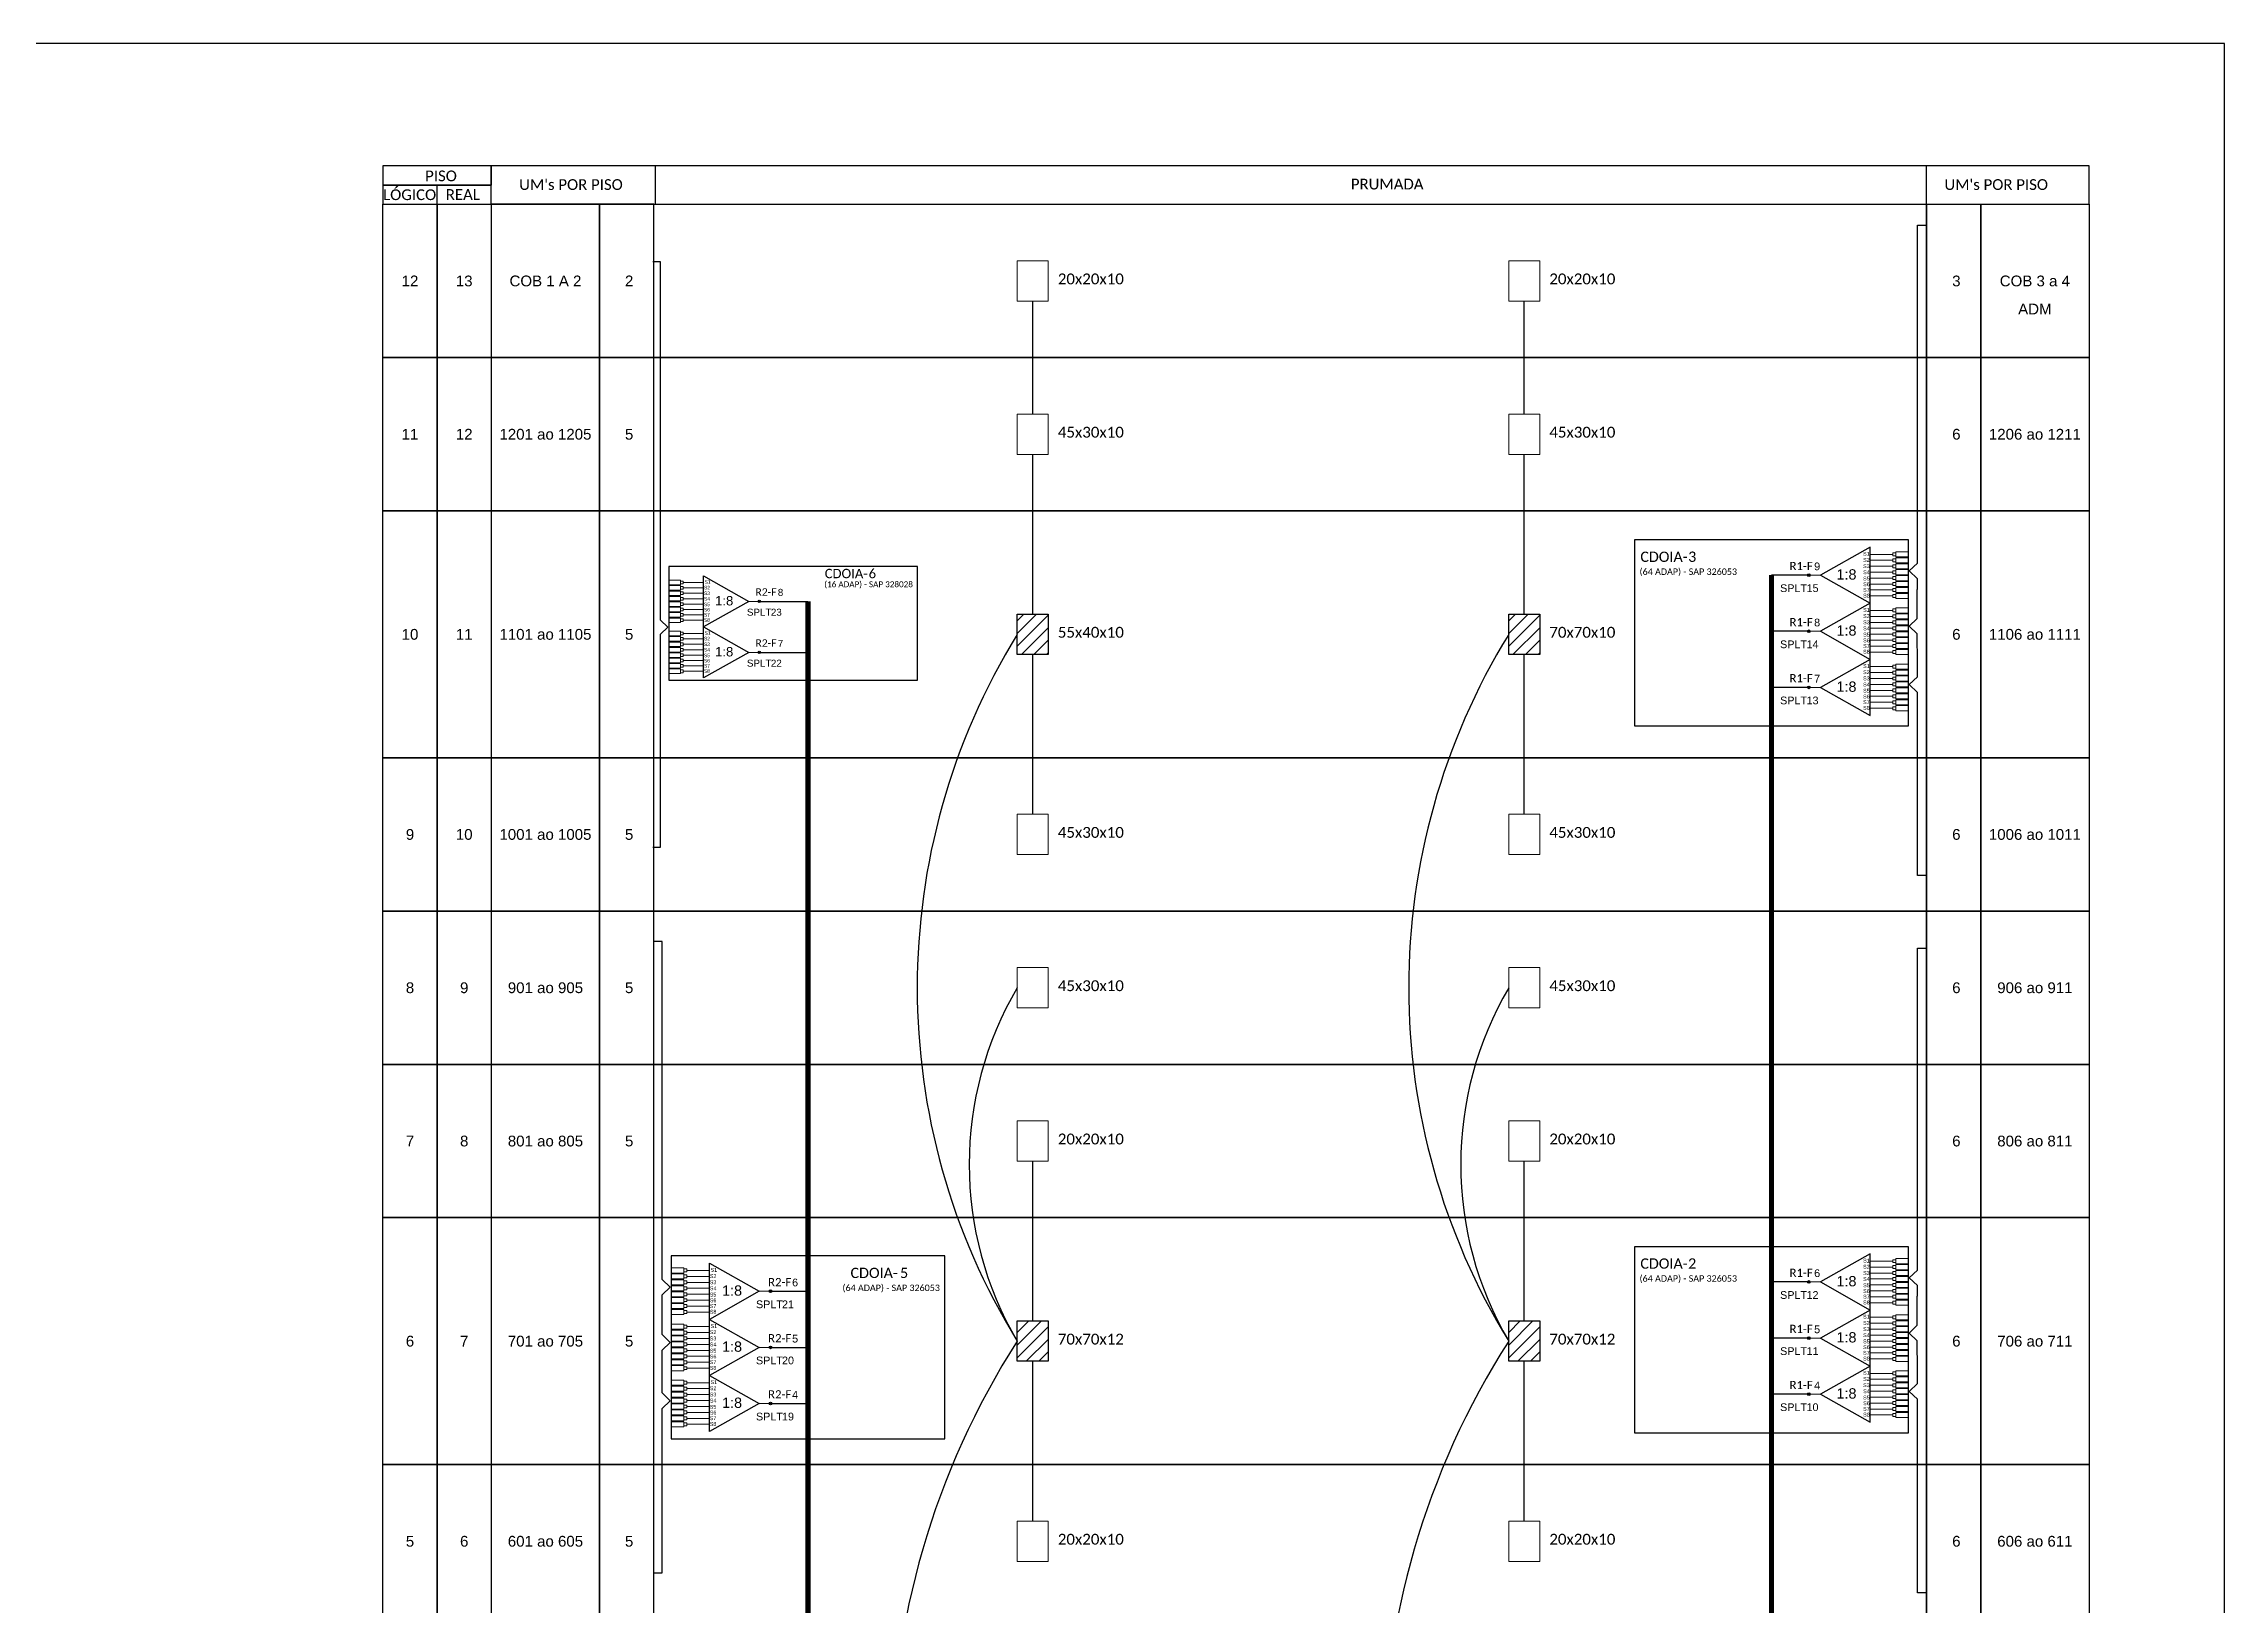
# Model space of a CAD drawing. Extents: x -89 to 749, y 705 to 1299.
# Drawn here: x 330 to 749.2, y 998.8 to 1299 of the extents above; entities that cross this region are included whole.
import ezdxf
from ezdxf.enums import TextEntityAlignment as Align

# ---------------------------------------------------------------- set-up
doc = ezdxf.new("R2010")
doc.units = 0
doc.styles.add('ARIAL', font='arial.ttf')
doc.styles.add('WMF-Calibri0', font='calibri.ttf')

# ---------------------------------------------------------------- blocks, each defined once
blk = doc.blocks.new('SPLT_1-8_SC-APC')
at = {"color": 1}
blk.add_lwpolyline([(-7.37, -2.1), (-17.04, -7.55), (-7.37, -13), (-7.37, -2.1)], dxfattribs=at)
at = {"color": 3, "lineweight": 0}
for points in [[(-2.99, -3.51), (-7.37, -3.51)], [(-2.41, -3.02), (-2.41, -4)], [(-2.41, -3.02), (0, -3.02)], [(-2.41, -4), (0, -4)], [(-2.41, -4.17), (-2.41, -5.16)], [(-2.41, -4.17), (0, -4.17)], [(-7.37, -4.66), (-2.99, -4.66)], [(-7.37, -5.82), (-2.99, -5.82)], [(-7.37, -6.97), (-2.99, -6.97)], [(-7.37, -8.12), (-2.99, -8.12)], [(-2.41, -5.16), (0, -5.16)], [(-2.41, -5.32), (-2.41, -6.31)], [(-2.41, -5.32), (0, -5.32)], [(-2.41, -6.31), (0, -6.31)], [(-2.41, -6.48), (-2.41, -7.46)], [(-2.41, -6.48), (0, -6.48)], [(-2.41, -7.46), (0, -7.46)], [(-2.41, -7.63), (-2.41, -8.62)], [(-2.41, -7.63), (0, -7.63)], [(-7.37, -9.28), (-2.99, -9.28)], [(-7.37, -10.43), (-2.99, -10.43)], [(-7.37, -11.58), (-2.99, -11.58)], [(-2.41, -8.62), (0, -8.62)], [(-2.41, -8.78), (-2.41, -9.77)], [(-2.41, -8.78), (0, -8.78)], [(-2.41, -9.77), (0, -9.77)], [(-2.41, -9.94), (-2.41, -10.92)], [(-2.41, -9.94), (0, -9.94)], [(-2.41, -10.92), (0, -10.92)], [(-2.41, -11.09), (-2.41, -12.08)], [(-2.41, -11.09), (0, -11.09)], [(-2.41, -12.08), (0, -12.08)]]:
    blk.add_lwpolyline(points, dxfattribs=at)
for points in [[(-2.99, -3.22), (-2.41, -3.22), (-2.41, -3.8), (-2.99, -3.8)], [(-2.99, -4.38), (-2.41, -4.38), (-2.41, -4.95), (-2.99, -4.95)], [(-2.99, -5.53), (-2.41, -5.53), (-2.41, -6.1), (-2.99, -6.1)], [(-2.99, -6.68), (-2.41, -6.68), (-2.41, -7.26), (-2.99, -7.26)], [(-2.99, -7.84), (-2.41, -7.84), (-2.41, -8.41), (-2.99, -8.41)], [(-2.99, -8.99), (-2.41, -8.99), (-2.41, -9.56), (-2.99, -9.56)], [(-2.99, -10.14), (-2.41, -10.14), (-2.41, -10.72), (-2.99, -10.72)], [(-2.99, -11.3), (-2.41, -11.3), (-2.41, -11.87), (-2.99, -11.87)]]:
    blk.add_lwpolyline(points, close=True, dxfattribs=at)
at = {"color": 1, "lineweight": 0}
blk.add_lwpolyline([(-17.04, -7.55), (-19.26, -7.55)], dxfattribs=at)
at = {"color": 1, "style": 'ARIAL'}
for s, height, p in [('S1', 0.75, (-8.74, -3.78)), ('S2', 0.75, (-8.74, -4.97)), ('1:8', 2, (-13.91, -8.4)), ('S3', 0.75, (-8.74, -6.18)), ('S4', 0.75, (-8.74, -7.36)), ('S5', 0.75, (-8.74, -8.57)), ('S6', 0.75, (-8.74, -9.69)), ('S7', 0.75, (-8.74, -10.78)), ('S8', 0.75, (-8.74, -11.9))]:
    blk.add_text(s, height=height, dxfattribs=at).set_placement(p)

msp = doc.modelspace()

# ---------------------------------------------------------------- hatches: boundary and pattern name
h = msp.add_hatch(color=3)
h.dxf.hatch_style = 1
edge = h.paths.add_edge_path()
edge.add_arc((669.37, 1196.84), 0.254, 0, 360)
h = msp.add_hatch(color=3)
h.dxf.hatch_style = 1
edge = h.paths.add_edge_path()
edge.add_arc((467.55, 1191.79), 0.231, 0, 360)
h = msp.add_hatch()
h.set_pattern_fill('ANSI31', color=1, scale=0.54)
h.set_pattern_definition([(45, (-352.3151, 146.4325), (-1.2123346, 1.2123346), [])])
h.paths.add_polyline_path([(517.15, 1181.58), (523.11, 1181.58), (523.11, 1189.34), (517.15, 1189.34)])
h = msp.add_hatch()
h.set_pattern_fill('ANSI31', color=1, scale=0.54)
h.set_pattern_definition([(45, (-257.8151, 146.4325), (-1.2123346, 1.2123346), [])])
h.paths.add_polyline_path([(611.65, 1181.58), (617.61, 1181.58), (617.61, 1189.34), (611.65, 1189.34)])
h = msp.add_hatch(color=3)
h.dxf.hatch_style = 1
edge = h.paths.add_edge_path()
edge.add_arc((669.37, 1186.05), 0.254, 0, 360)
h = msp.add_hatch(color=3)
h.dxf.hatch_style = 1
edge = h.paths.add_edge_path()
edge.add_arc((467.55, 1181.98), 0.231, 0, 360)
h = msp.add_hatch(color=3)
h.dxf.hatch_style = 1
edge = h.paths.add_edge_path()
edge.add_arc((669.37, 1175.26), 0.254, 0, 360)
h = msp.add_hatch(color=3)
h.dxf.hatch_style = 1
edge = h.paths.add_edge_path()
edge.add_arc((669.37, 1060.96), 0.254, 0, 360)
h = msp.add_hatch(color=3)
h.dxf.hatch_style = 1
edge = h.paths.add_edge_path()
edge.add_arc((469.73, 1059.17), 0.254, 0, 360)
h = msp.add_hatch()
h.set_pattern_fill('ANSI31', color=1, scale=0.54)
h.set_pattern_definition([(45, (-352.3151, 128.4325), (-1.2123346, 1.2123346), [])])
h.paths.add_polyline_path([(523.11, 1053.46), (517.15, 1053.46), (517.15, 1045.7), (523.11, 1045.7)])
h = msp.add_hatch()
h.set_pattern_fill('ANSI31', color=1, scale=0.54)
h.set_pattern_definition([(45, (-257.8151, 128.4325), (-1.2123346, 1.2123346), [])])
h.paths.add_polyline_path([(617.61, 1053.46), (611.65, 1053.46), (611.65, 1045.7), (617.61, 1045.7)])
h = msp.add_hatch(color=3)
h.dxf.hatch_style = 1
edge = h.paths.add_edge_path()
edge.add_arc((469.73, 1048.38), 0.254, 0, 360)
h = msp.add_hatch(color=3)
h.dxf.hatch_style = 1
edge = h.paths.add_edge_path()
edge.add_arc((669.37, 1050.17), 0.254, 0, 360)
h = msp.add_hatch(color=3)
h.dxf.hatch_style = 1
edge = h.paths.add_edge_path()
edge.add_arc((469.73, 1037.59), 0.254, 0, 360)
h = msp.add_hatch(color=3)
h.dxf.hatch_style = 1
edge = h.paths.add_edge_path()
edge.add_arc((469.73, 1037.59), 0.254, 0, 360)
h = msp.add_hatch(color=3)
h.dxf.hatch_style = 1
edge = h.paths.add_edge_path()
edge.add_arc((669.37, 1039.39), 0.254, 0, 360)

# ---------------------------------------------------------------- linework, layer by layer
for points in [[(-89.32, 705.02), (749.25, 705.02), (749.25, 1299.02), (-89.32, 1299.02), (-89.32, 705.02)], [(416.04, 1268.13), (723.23, 1268.13), (723.23, 1275.53), (416.04, 1275.53), (416.04, 1275.53), (416.04, 1271.83)], [(447.59, 1268.13), (447.59, 1275.53)], [(691.97, 1268.13), (691.97, 1275.53)], [(405.62, 1268.13), (405.62, 1271.83)]]:
    msp.add_lwpolyline(points)
for points in [[(395.2, 1271.83), (416.04, 1271.83), (416.04, 1275.53), (395.2, 1275.53)], [(395.2, 1268.13), (416.04, 1268.13), (416.04, 1271.83), (395.2, 1271.83)], [(395.2, 1268.13), (405.62, 1268.13), (405.62, 1238.66), (395.2, 1238.66)], [(405.62, 1268.13), (416.04, 1268.13), (416.04, 1238.66), (405.62, 1238.66)], [(436.87, 1268.13), (416.04, 1268.13), (416.04, 1238.66), (436.87, 1238.66)], [(447.28, 1268.13), (436.87, 1268.13), (436.87, 1238.66), (447.28, 1238.66)], [(447.28, 1268.13), (691.98, 1268.13), (691.98, 1238.66), (447.28, 1238.66)], [(691.98, 1268.13), (702.4, 1268.13), (702.4, 1238.66), (691.98, 1238.66)], [(702.4, 1268.13), (723.23, 1268.13), (723.23, 1238.66), (702.4, 1238.66)], [(395.2, 1238.66), (405.62, 1238.66), (405.62, 1209.19), (395.2, 1209.19)], [(405.62, 1238.66), (416.04, 1238.66), (416.04, 1209.19), (405.62, 1209.19)], [(436.87, 1238.66), (416.04, 1238.66), (416.04, 1209.19), (436.87, 1209.19)], [(447.28, 1238.66), (436.87, 1238.66), (436.87, 1209.19), (447.28, 1209.19)], [(447.28, 1238.66), (691.98, 1238.66), (691.98, 1209.19), (447.28, 1209.19)], [(691.98, 1238.66), (702.4, 1238.66), (702.4, 1209.19), (691.98, 1209.19)], [(702.4, 1238.66), (723.23, 1238.66), (723.23, 1209.19), (702.4, 1209.19)], [(395.2, 1209.19), (405.62, 1209.19), (405.62, 1161.72), (395.2, 1161.72)], [(405.62, 1209.19), (416.04, 1209.19), (416.04, 1161.72), (405.62, 1161.72)], [(436.87, 1209.19), (416.04, 1209.19), (416.04, 1161.72), (436.87, 1161.72)], [(447.28, 1209.19), (436.87, 1209.19), (436.87, 1161.72), (447.28, 1161.72)], [(447.28, 1209.19), (691.98, 1209.19), (691.98, 1161.72), (447.28, 1161.72)], [(691.98, 1209.19), (702.4, 1209.19), (702.4, 1161.72), (691.98, 1161.72)], [(702.4, 1209.19), (723.23, 1209.19), (723.23, 1161.72), (702.4, 1161.72)], [(395.2, 1161.72), (405.62, 1161.72), (405.62, 1132.25), (395.2, 1132.25)], [(405.62, 1161.72), (416.04, 1161.72), (416.04, 1132.25), (405.62, 1132.25)], [(436.87, 1161.72), (416.04, 1161.72), (416.04, 1132.25), (436.87, 1132.25)], [(447.28, 1161.72), (436.87, 1161.72), (436.87, 1132.25), (447.28, 1132.25)], [(447.28, 1161.72), (691.98, 1161.72), (691.98, 1132.25), (447.28, 1132.25)], [(691.98, 1161.72), (702.4, 1161.72), (702.4, 1132.25), (691.98, 1132.25)], [(702.4, 1161.72), (723.23, 1161.72), (723.23, 1132.25), (702.4, 1132.25)], [(395.2, 1132.25), (405.62, 1132.25), (405.62, 1102.78), (395.2, 1102.78)], [(405.62, 1132.25), (416.04, 1132.25), (416.04, 1102.78), (405.62, 1102.78)], [(436.87, 1132.25), (416.04, 1132.25), (416.04, 1102.78), (436.87, 1102.78)], [(447.28, 1132.25), (436.87, 1132.25), (436.87, 1102.78), (447.28, 1102.78)], [(447.28, 1132.25), (691.98, 1132.25), (691.98, 1102.78), (447.28, 1102.78)], [(691.98, 1132.25), (702.4, 1132.25), (702.4, 1102.78), (691.98, 1102.78)], [(702.4, 1132.25), (723.23, 1132.25), (723.23, 1102.78), (702.4, 1102.78)], [(395.2, 1102.78), (405.62, 1102.78), (405.62, 1073.32), (395.2, 1073.32)], [(405.62, 1102.78), (416.04, 1102.78), (416.04, 1073.32), (405.62, 1073.32)], [(436.87, 1102.78), (416.04, 1102.78), (416.04, 1073.32), (436.87, 1073.32)], [(447.28, 1102.78), (436.87, 1102.78), (436.87, 1073.32), (447.28, 1073.32)], [(447.28, 1102.78), (691.98, 1102.78), (691.98, 1073.32), (447.28, 1073.32)], [(691.98, 1102.78), (702.4, 1102.78), (702.4, 1073.32), (691.98, 1073.32)], [(702.4, 1102.78), (723.23, 1102.78), (723.23, 1073.32), (702.4, 1073.32)], [(395.2, 1073.32), (405.62, 1073.32), (405.62, 1025.85), (395.2, 1025.85)], [(405.62, 1073.32), (416.04, 1073.32), (416.04, 1025.85), (405.62, 1025.85)], [(436.87, 1073.32), (416.04, 1073.32), (416.04, 1025.85), (436.87, 1025.85)], [(447.28, 1073.32), (436.87, 1073.32), (436.87, 1025.85), (447.28, 1025.85)], [(447.28, 1073.32), (691.98, 1073.32), (691.98, 1025.85), (447.28, 1025.85)], [(691.98, 1073.32), (702.4, 1073.32), (702.4, 1025.85), (691.98, 1025.85)], [(702.4, 1073.32), (723.23, 1073.32), (723.23, 1025.85), (702.4, 1025.85)], [(395.2, 1025.85), (405.62, 1025.85), (405.62, 996.38), (395.2, 996.38)], [(405.62, 1025.85), (416.04, 1025.85), (416.04, 996.38), (405.62, 996.38)], [(436.87, 1025.85), (416.04, 1025.85), (416.04, 996.38), (436.87, 996.38)], [(447.28, 1025.85), (436.87, 1025.85), (436.87, 996.38), (447.28, 996.38)], [(447.28, 1025.85), (691.98, 1025.85), (691.98, 996.38), (447.28, 996.38)], [(691.98, 1025.85), (702.4, 1025.85), (702.4, 996.38), (691.98, 996.38)], [(702.4, 1025.85), (723.23, 1025.85), (723.23, 996.38), (702.4, 996.38)]]:
    msp.add_lwpolyline(points, close=True)
at = {"color": 3}
for points in [[(690.22, 1194.1), (690.22, 1196.15), (688.67, 1197.64), (690.22, 1199.13), (690.22, 1264.15), (691.85, 1264.15)], [(447.08, 1144.56), (448.57, 1144.56), (448.57, 1185.47), (449.98, 1186.83), (448.57, 1188.18), (448.57, 1257.06), (447.08, 1257.06)], [(520.13, 1227.81), (520.13, 1249.52)], [(614.63, 1227.81), (614.63, 1249.52)], [(520.13, 1189.34), (520.13, 1220.05)], [(614.63, 1189.34), (614.63, 1220.05)], [(690.22, 1179.92), (690.21, 1185.53), (688.66, 1187.02), (690.21, 1188.51), (690.21, 1194.1), (690.22, 1194.1)], [(520.13, 1150.87), (520.13, 1181.58)], [(614.63, 1150.87), (614.63, 1181.58)], [(691.85, 1139.11), (690.22, 1139.11), (690.22, 1174.31), (688.67, 1175.8), (690.22, 1177.3), (690.22, 1179.92)], [(448.88, 1056.42), (448.88, 1058.47), (450.43, 1059.97), (448.88, 1061.46), (448.88, 1126.38), (447.25, 1126.38)], [(690.22, 1058.22), (690.22, 1060.27), (688.67, 1061.76), (690.22, 1063.25), (690.22, 1125.16), (691.85, 1125.16)], [(520.13, 1053.46), (520.13, 1084.17)], [(614.63, 1053.46), (614.63, 1084.17)], [(690.22, 1044.04), (690.21, 1049.65), (688.66, 1051.14), (690.21, 1052.63), (690.21, 1058.22), (690.22, 1058.22)], [(448.88, 1042.25), (448.88, 1047.85), (450.43, 1049.35), (448.88, 1050.84), (448.88, 1056.42), (448.88, 1056.42)], [(520.13, 1014.99), (520.13, 1045.7)], [(614.63, 1014.99), (614.63, 1045.7)], [(691.85, 1001.19), (690.22, 1001.19), (690.22, 1038.43), (688.67, 1039.93), (690.22, 1041.42), (690.22, 1044.04)], [(447.24, 1005.05), (448.88, 1005.05), (448.88, 1036.64), (450.43, 1038.13), (448.88, 1039.63), (448.88, 1042.25)]]:
    msp.add_lwpolyline(points, dxfattribs=at)
at = {"color": 0, "lineweight": 0}
for points in [[(517.15, 1257.28), (523.11, 1257.28), (523.11, 1249.52), (517.15, 1249.52)], [(611.65, 1257.28), (617.61, 1257.28), (617.61, 1249.52), (611.65, 1249.52)], [(517.15, 1227.81), (523.11, 1227.81), (523.11, 1220.05), (517.15, 1220.05)], [(611.65, 1227.81), (617.61, 1227.81), (617.61, 1220.05), (611.65, 1220.05)], [(517.15, 1150.87), (523.11, 1150.87), (523.11, 1143.11), (517.15, 1143.11)], [(611.65, 1150.87), (617.61, 1150.87), (617.61, 1143.11), (611.65, 1143.11)], [(517.15, 1121.4), (523.11, 1121.4), (523.11, 1113.64), (517.15, 1113.64)], [(611.65, 1121.4), (617.61, 1121.4), (617.61, 1113.64), (611.65, 1113.64)], [(517.15, 1091.93), (523.11, 1091.93), (523.11, 1084.17), (517.15, 1084.17)], [(611.65, 1091.93), (617.61, 1091.93), (617.61, 1084.17), (611.65, 1084.17)], [(517.15, 1014.99), (523.11, 1014.99), (523.11, 1007.23), (517.15, 1007.23)], [(611.65, 1014.99), (617.61, 1014.99), (617.61, 1007.23), (611.65, 1007.23)]]:
    msp.add_lwpolyline(points, close=True, dxfattribs=at)
at = {"color": 1}
for points in [[(635.87, 1203.68), (688.46, 1203.68), (688.46, 1167.8), (635.87, 1167.8)], [(498, 1198.49), (450.19, 1198.49), (450.19, 1176.65), (498, 1176.65)], [(517.15, 1189.34), (523.11, 1189.34), (523.11, 1181.58), (517.15, 1181.58)], [(611.65, 1189.34), (617.61, 1189.34), (617.61, 1181.58), (611.65, 1181.58)], [(503.23, 1066), (450.63, 1066), (450.63, 1030.79), (503.23, 1030.79)], [(635.87, 1067.8), (688.46, 1067.8), (688.46, 1031.92), (635.87, 1031.92)], [(517.15, 1053.46), (523.11, 1053.46), (523.11, 1045.7), (517.15, 1045.7)], [(611.65, 1053.46), (617.61, 1053.46), (617.61, 1045.7), (611.65, 1045.7)]]:
    msp.add_lwpolyline(points, close=True, dxfattribs=at)
at = {"color": 3, "lineweight": 0}
for points in [[(452.39, 1195.87), (450.21, 1195.87)], [(452.39, 1194.98), (450.21, 1194.98)], [(452.39, 1195.87), (452.39, 1194.98)], [(452.91, 1195.42), (456.84, 1195.42)], [(452.39, 1194.83), (450.21, 1194.83)], [(452.39, 1193.94), (450.21, 1193.94)], [(452.39, 1193.79), (450.21, 1193.79)], [(452.39, 1192.9), (450.21, 1192.9)], [(452.39, 1192.75), (450.21, 1192.75)], [(452.39, 1191.87), (450.21, 1191.87)], [(452.39, 1191.72), (450.21, 1191.72)], [(452.39, 1190.83), (450.21, 1190.83)], [(452.39, 1194.83), (452.39, 1193.94)], [(452.39, 1193.79), (452.39, 1192.9)], [(452.39, 1192.75), (452.39, 1191.87)], [(452.39, 1191.72), (452.39, 1190.83)], [(456.84, 1194.38), (452.91, 1194.38)], [(456.84, 1193.35), (452.91, 1193.35)], [(456.84, 1192.31), (452.91, 1192.31)], [(456.84, 1191.27), (452.91, 1191.27)], [(452.39, 1190.68), (450.21, 1190.68)], [(452.39, 1189.79), (450.21, 1189.79)], [(452.39, 1189.64), (450.21, 1189.64)], [(452.39, 1188.75), (450.21, 1188.75)], [(452.39, 1188.6), (450.21, 1188.6)], [(452.39, 1187.71), (450.21, 1187.71)], [(452.39, 1190.68), (452.39, 1189.79)], [(452.39, 1189.64), (452.39, 1188.75)], [(452.39, 1188.6), (452.39, 1187.71)], [(456.84, 1190.23), (452.91, 1190.23)], [(456.84, 1189.2), (452.91, 1189.2)], [(456.84, 1188.16), (452.91, 1188.16)], [(452.39, 1186.06), (450.21, 1186.06)], [(452.39, 1185.17), (450.21, 1185.17)], [(452.39, 1185.02), (450.21, 1185.02)], [(452.39, 1184.13), (450.21, 1184.13)], [(452.39, 1183.98), (450.21, 1183.98)], [(452.39, 1183.1), (450.21, 1183.1)], [(452.39, 1182.95), (450.21, 1182.95)], [(452.39, 1186.06), (452.39, 1185.17)], [(452.39, 1185.02), (452.39, 1184.13)], [(452.39, 1183.98), (452.39, 1183.1)], [(452.39, 1182.95), (452.39, 1182.06)], [(452.91, 1185.62), (456.84, 1185.62)], [(456.84, 1184.58), (452.91, 1184.58)], [(456.84, 1183.54), (452.91, 1183.54)], [(456.84, 1182.5), (452.91, 1182.5)], [(452.39, 1182.06), (450.21, 1182.06)], [(452.39, 1181.91), (450.21, 1181.91)], [(452.39, 1181.02), (450.21, 1181.02)], [(452.39, 1180.87), (450.21, 1180.87)], [(452.39, 1179.98), (450.21, 1179.98)], [(452.39, 1179.83), (450.21, 1179.83)], [(452.39, 1178.94), (450.21, 1178.94)], [(452.39, 1178.8), (450.21, 1178.8)], [(452.39, 1181.91), (452.39, 1181.02)], [(452.39, 1180.87), (452.39, 1179.98)], [(452.39, 1179.83), (452.39, 1178.94)], [(452.39, 1178.8), (452.39, 1177.91)], [(456.84, 1181.46), (452.91, 1181.46)], [(456.84, 1180.43), (452.91, 1180.43)], [(456.84, 1179.39), (452.91, 1179.39)], [(456.84, 1178.35), (452.91, 1178.35)], [(452.39, 1177.91), (450.21, 1177.91)], [(453.05, 1063.65), (450.66, 1063.65)], [(453.05, 1062.67), (450.66, 1062.67)], [(453.05, 1062.51), (450.66, 1062.51)], [(453.05, 1061.53), (450.66, 1061.53)], [(453.05, 1061.37), (450.66, 1061.37)], [(453.05, 1063.65), (453.05, 1062.67)], [(453.05, 1062.51), (453.05, 1061.53)], [(453.05, 1061.37), (453.05, 1060.39)], [(453.62, 1063.16), (457.96, 1063.16)], [(457.96, 1062.02), (453.62, 1062.02)], [(457.96, 1060.88), (453.62, 1060.88)], [(453.05, 1060.39), (450.66, 1060.39)], [(453.05, 1060.23), (450.66, 1060.23)], [(453.05, 1059.25), (450.66, 1059.25)], [(453.05, 1059.08), (450.66, 1059.08)], [(453.05, 1058.11), (450.66, 1058.11)], [(453.05, 1057.94), (450.66, 1057.94)], [(453.05, 1056.97), (450.66, 1056.97)], [(453.05, 1056.8), (450.66, 1056.8)], [(453.05, 1060.23), (453.05, 1059.25)], [(453.05, 1059.08), (453.05, 1058.11)], [(453.05, 1057.94), (453.05, 1056.97)], [(453.05, 1056.8), (453.05, 1055.83)], [(457.96, 1059.74), (453.62, 1059.74)], [(457.96, 1058.6), (453.62, 1058.6)], [(457.96, 1057.45), (453.62, 1057.45)], [(453.05, 1055.83), (450.66, 1055.83)], [(453.05, 1055.66), (450.66, 1055.66)], [(453.05, 1054.68), (450.66, 1054.68)], [(453.05, 1052.86), (450.66, 1052.86)], [(453.05, 1055.66), (453.05, 1054.68)], [(453.05, 1052.86), (453.05, 1051.89)], [(457.96, 1056.31), (453.62, 1056.31)], [(457.96, 1055.17), (453.62, 1055.17)], [(453.05, 1051.89), (450.66, 1051.89)], [(453.05, 1051.72), (450.66, 1051.72)], [(453.05, 1050.74), (450.66, 1050.74)], [(453.05, 1050.58), (450.66, 1050.58)], [(453.05, 1049.6), (450.66, 1049.6)], [(453.05, 1049.44), (450.66, 1049.44)], [(453.05, 1048.46), (450.66, 1048.46)], [(453.05, 1048.3), (450.66, 1048.3)], [(453.05, 1051.72), (453.05, 1050.74)], [(453.05, 1050.58), (453.05, 1049.6)], [(453.05, 1049.44), (453.05, 1048.46)], [(453.05, 1048.3), (453.05, 1047.32)], [(453.62, 1052.37), (457.96, 1052.37)], [(457.96, 1051.23), (453.62, 1051.23)], [(457.96, 1050.09), (453.62, 1050.09)], [(457.96, 1048.95), (453.62, 1048.95)], [(453.05, 1047.32), (450.66, 1047.32)], [(453.05, 1047.16), (450.66, 1047.16)], [(453.05, 1046.18), (450.66, 1046.18)], [(453.05, 1046.01), (450.66, 1046.01)], [(453.05, 1045.04), (450.66, 1045.04)], [(453.05, 1044.87), (450.66, 1044.87)], [(453.05, 1047.16), (453.05, 1046.18)], [(453.05, 1046.01), (453.05, 1045.04)], [(453.05, 1044.87), (453.05, 1043.9)], [(457.96, 1047.81), (453.62, 1047.81)], [(457.96, 1046.67), (453.62, 1046.67)], [(457.96, 1045.53), (453.62, 1045.53)], [(457.96, 1044.38), (453.62, 1044.38)], [(453.05, 1043.9), (450.66, 1043.9)], [(453.05, 1042.08), (450.66, 1042.08)], [(453.05, 1041.1), (450.66, 1041.1)], [(453.05, 1040.93), (450.66, 1040.93)], [(453.05, 1039.96), (450.66, 1039.96)], [(453.05, 1042.08), (453.05, 1041.1)], [(453.05, 1040.93), (453.05, 1039.96)], [(453.62, 1041.59), (457.96, 1041.59)], [(457.96, 1040.45), (453.62, 1040.45)], [(453.05, 1039.79), (450.66, 1039.79)], [(453.05, 1038.82), (450.66, 1038.82)], [(453.05, 1038.65), (450.66, 1038.65)], [(453.05, 1037.67), (450.66, 1037.67)], [(453.05, 1037.51), (450.66, 1037.51)], [(453.05, 1036.53), (450.66, 1036.53)], [(453.05, 1036.37), (450.66, 1036.37)], [(453.05, 1039.79), (453.05, 1038.82)], [(453.05, 1038.65), (453.05, 1037.67)], [(453.05, 1037.51), (453.05, 1036.53)], [(453.05, 1036.37), (453.05, 1035.39)], [(457.96, 1039.3), (453.62, 1039.3)], [(457.96, 1038.16), (453.62, 1038.16)], [(457.96, 1037.02), (453.62, 1037.02)], [(457.96, 1035.88), (453.62, 1035.88)], [(453.05, 1035.39), (450.66, 1035.39)], [(453.05, 1035.23), (450.66, 1035.23)], [(453.05, 1034.25), (450.66, 1034.25)], [(453.05, 1034.08), (450.66, 1034.08)], [(453.05, 1033.11), (450.66, 1033.11)], [(453.05, 1035.23), (453.05, 1034.25)], [(453.05, 1034.08), (453.05, 1033.11)], [(457.96, 1034.74), (453.62, 1034.74)], [(457.96, 1033.6), (453.62, 1033.6)]]:
    msp.add_lwpolyline(points, dxfattribs=at)
for points in [[(452.91, 1195.68), (452.39, 1195.68), (452.39, 1195.16), (452.91, 1195.16)], [(452.91, 1194.64), (452.39, 1194.64), (452.39, 1194.13), (452.91, 1194.13)], [(452.91, 1193.6), (452.39, 1193.6), (452.39, 1193.09), (452.91, 1193.09)], [(452.91, 1192.57), (452.39, 1192.57), (452.39, 1192.05), (452.91, 1192.05)], [(452.91, 1191.53), (452.39, 1191.53), (452.39, 1191.01), (452.91, 1191.01)], [(452.91, 1190.49), (452.39, 1190.49), (452.39, 1189.98), (452.91, 1189.98)], [(452.91, 1189.45), (452.39, 1189.45), (452.39, 1188.94), (452.91, 1188.94)], [(452.91, 1188.42), (452.39, 1188.42), (452.39, 1187.9), (452.91, 1187.9)], [(452.91, 1185.87), (452.39, 1185.87), (452.39, 1185.36), (452.91, 1185.36)], [(452.91, 1184.84), (452.39, 1184.84), (452.39, 1184.32), (452.91, 1184.32)], [(452.91, 1183.8), (452.39, 1183.8), (452.39, 1183.28), (452.91, 1183.28)], [(452.91, 1182.76), (452.39, 1182.76), (452.39, 1182.24), (452.91, 1182.24)], [(452.91, 1181.72), (452.39, 1181.72), (452.39, 1181.21), (452.91, 1181.21)], [(452.91, 1180.68), (452.39, 1180.68), (452.39, 1180.17), (452.91, 1180.17)], [(452.91, 1179.65), (452.39, 1179.65), (452.39, 1179.13), (452.91, 1179.13)], [(452.91, 1178.61), (452.39, 1178.61), (452.39, 1178.09), (452.91, 1178.09)], [(453.62, 1063.45), (453.05, 1063.45), (453.05, 1062.88), (453.62, 1062.88)], [(453.62, 1062.3), (453.05, 1062.3), (453.05, 1061.74), (453.62, 1061.74)], [(453.62, 1061.16), (453.05, 1061.16), (453.05, 1060.6), (453.62, 1060.6)], [(453.62, 1060.02), (453.05, 1060.02), (453.05, 1059.45), (453.62, 1059.45)], [(453.62, 1058.88), (453.05, 1058.88), (453.05, 1058.31), (453.62, 1058.31)], [(453.62, 1057.74), (453.05, 1057.74), (453.05, 1057.17), (453.62, 1057.17)], [(453.62, 1056.6), (453.05, 1056.6), (453.05, 1056.03), (453.62, 1056.03)], [(453.62, 1055.46), (453.05, 1055.46), (453.05, 1054.89), (453.62, 1054.89)], [(453.62, 1052.66), (453.05, 1052.66), (453.05, 1052.09), (453.62, 1052.09)], [(453.62, 1051.52), (453.05, 1051.52), (453.05, 1050.95), (453.62, 1050.95)], [(453.62, 1050.38), (453.05, 1050.38), (453.05, 1049.81), (453.62, 1049.81)], [(453.62, 1049.23), (453.05, 1049.23), (453.05, 1048.67), (453.62, 1048.67)], [(453.62, 1048.09), (453.05, 1048.09), (453.05, 1047.53), (453.62, 1047.53)], [(453.62, 1046.95), (453.05, 1046.95), (453.05, 1046.38), (453.62, 1046.38)], [(453.62, 1045.81), (453.05, 1045.81), (453.05, 1045.24), (453.62, 1045.24)], [(453.62, 1044.67), (453.05, 1044.67), (453.05, 1044.1), (453.62, 1044.1)], [(453.62, 1041.87), (453.05, 1041.87), (453.05, 1041.3), (453.62, 1041.3)], [(453.62, 1040.73), (453.05, 1040.73), (453.05, 1040.16), (453.62, 1040.16)], [(453.62, 1039.59), (453.05, 1039.59), (453.05, 1039.02), (453.62, 1039.02)], [(453.62, 1038.45), (453.05, 1038.45), (453.05, 1037.88), (453.62, 1037.88)], [(453.62, 1037.3), (453.05, 1037.3), (453.05, 1036.74), (453.62, 1036.74)], [(453.62, 1036.16), (453.05, 1036.16), (453.05, 1035.6), (453.62, 1035.6)], [(453.62, 1035.02), (453.05, 1035.02), (453.05, 1034.45), (453.62, 1034.45)], [(453.62, 1033.88), (453.05, 1033.88), (453.05, 1033.31), (453.62, 1033.31)]]:
    msp.add_lwpolyline(points, close=True, dxfattribs=at)
at = {"color": 1}
for points in [[(456.84, 1196.69), (465.55, 1191.79), (456.84, 1186.89), (456.84, 1196.69)], [(456.84, 1186.89), (465.55, 1181.98), (456.84, 1177.08), (456.84, 1186.89)], [(457.96, 1064.56), (467.53, 1059.17), (457.96, 1053.77), (457.96, 1064.56)], [(457.96, 1053.77), (467.53, 1048.38), (457.96, 1042.98), (457.96, 1053.77)], [(457.96, 1042.98), (467.53, 1037.59), (457.96, 1032.2), (457.96, 1042.98)]]:
    msp.add_lwpolyline(points, dxfattribs=at)
at = {"color": 5, "const_width": 0.99}
msp.add_lwpolyline([(662.18, 1196.84), (662.18, 830.68), (572.76, 830.68), (572.76, 844.4), (511.81, 844.4), (511.81, 813.09)], dxfattribs=at)
at = {"color": 5}
for points in [[(669.37, 1196.84), (662.18, 1196.84)], [(669.37, 1186.05), (662.18, 1186.05)], [(669.37, 1175.26), (662.18, 1175.26)], [(669.37, 1060.96), (662.18, 1060.96)], [(669.37, 1050.17), (662.18, 1050.17)], [(669.37, 1039.39), (662.18, 1039.39)]]:
    msp.add_lwpolyline(points, dxfattribs=at)
at = {"color": 1, "lineweight": 0}
for points in [[(465.55, 1191.79), (467.55, 1191.79)], [(465.55, 1181.98), (467.55, 1181.98)], [(467.53, 1059.17), (469.73, 1059.17)], [(467.53, 1048.38), (469.73, 1048.38)], [(467.53, 1037.59), (469.73, 1037.59)]]:
    msp.add_lwpolyline(points, dxfattribs=at)
at = {"color": 6}
for points in [[(467.55, 1191.79), (476.92, 1191.79)], [(467.55, 1181.98), (476.92, 1181.98)], [(469.73, 1059.17), (476.92, 1059.17)], [(469.73, 1048.38), (476.92, 1048.38)], [(469.73, 1037.59), (476.92, 1037.59)]]:
    msp.add_lwpolyline(points, dxfattribs=at)
msp.add_lwpolyline([(533.83, 813.09, 0.99, 0.99, 0), (533.83, 842.45, 0.99, 0.99, 0), (535.1, 841.18, 0.99, 0.99, 0), (535.1, 847.78, 0.99, 0.99, 0), (533.83, 846.5, 0.99, 0.99, 0), (533.83, 850.71, 0.99, 0.99, 0), (476.92, 850.71, 0.99, 0.99, 0), (476.92, 1191.79, 0, 0, 0)], format="xyseb", dxfattribs=at)
at = {"color": 3}
for centre, radius in [((669.37, 1196.84), 0.254), ((467.55, 1191.79), 0.231), ((669.37, 1186.05), 0.254), ((467.55, 1181.98), 0.231), ((669.37, 1175.26), 0.254), ((669.37, 1060.96), 0.254), ((469.73, 1059.17), 0.254), ((469.73, 1048.38), 0.254), ((669.37, 1050.17), 0.254), ((469.73, 1037.59), 0.254), ((469.73, 1037.59), 0.254), ((669.37, 1039.39), 0.254)]:
    msp.add_circle(centre, radius, dxfattribs=at)
for centre, radius, start, end in [((627.59, 1117.52), 129.66, 148.4003, 211.5997), ((722.09, 1117.52), 129.66, 148.4003, 211.5997), ((574.98, 1083.55), 67.06, 149.567, 210.433), ((669.48, 1083.55), 67.06, 149.567, 210.433), ((646.11, 966.91), 153.18, 147.3365, 212.6635), ((740.61, 966.91), 153.18, 147.3365, 212.6635)]:
    msp.add_arc(centre, radius, start, end, dxfattribs=at)

# ---------------------------------------------------------------- block references
at = {"color": 3, "xscale": 0.9899999999999999, "yscale": 0.9899999999999999, "zscale": 0.9899999999999999}
for p in [(688.44, 1204.31), (688.44, 1193.52), (688.44, 1182.73), (688.44, 1068.43), (688.44, 1057.64), (688.44, 1046.86)]:
    msp.add_blockref('SPLT_1-8_SC-APC', p, dxfattribs=at)

# ---------------------------------------------------------------- texts
at = {"style": 'WMF-Calibri0'}
for s, height, p in [('     PISO', 2.07, (399.67, 1272.56)), ('  LÓGICO', 2.07, (393.78, 1268.94)), ('    REAL', 2.07, (404.37, 1268.98)), ("UM's POR PISO", 2.07, (421.4, 1270.89)), ('PRUMADA', 2.07, (581.3, 1270.99)), ("UM's POR PISO", 2.07, (695.42, 1270.89)), ('20x20x10', 2.085, (524.96, 1252.75)), ('20x20x10', 2.085, (619.46, 1252.75)), ('45x30x10', 2.085, (524.96, 1223.28)), ('45x30x10', 2.085, (619.46, 1223.28)), ('45x30x10', 2.085, (524.96, 1146.34)), ('45x30x10', 2.085, (619.46, 1146.34)), ('45x30x10', 2.085, (524.96, 1116.87)), ('45x30x10', 2.085, (619.46, 1116.87)), ('20x20x10', 2.085, (524.96, 1087.4)), ('20x20x10', 2.085, (619.46, 1087.4)), ('20x20x10', 2.085, (524.96, 1010.46)), ('20x20x10', 2.085, (619.46, 1010.46))]:
    msp.add_text(s, height=height, dxfattribs=at).set_placement(p)
at = {"style": 'ARIAL'}
for s, p in [('12', (400.41, 1253.4)), ('13', (410.83, 1253.4)), ('COB 1 A 2', (426.45, 1253.4)), ('2', (442.54, 1253.4)), ('3', (697.72, 1253.4)), ('COB 3 a 4', (712.81, 1253.4)), ('ADM', (712.81, 1248)), ('11', (400.41, 1223.93)), ('12', (410.83, 1223.93)), ('1201 ao 1205', (426.45, 1223.93)), ('5', (442.54, 1223.93)), ('6', (697.72, 1223.93)), ('1206 ao 1211', (712.81, 1223.93)), ('10', (400.41, 1185.46)), ('11', (410.83, 1185.46)), ('1101 ao 1105', (426.45, 1185.46)), ('5', (442.54, 1185.46)), ('6', (697.72, 1185.46)), ('1106 ao 1111', (712.81, 1185.46)), ('9', (400.41, 1146.99)), ('10', (410.83, 1146.99)), ('1001 ao 1005', (426.45, 1146.99)), ('5', (442.54, 1146.99)), ('6', (697.72, 1146.99)), ('1006 ao 1011', (712.81, 1146.99)), ('8', (400.41, 1117.52)), ('9', (410.83, 1117.52)), ('901 ao 905', (426.45, 1117.52)), ('5', (442.54, 1117.52)), ('6', (697.72, 1117.52)), ('906 ao 911', (712.81, 1117.52)), ('7', (400.41, 1088.05)), ('8', (410.83, 1088.05)), ('801 ao 805', (426.45, 1088.05)), ('5', (442.54, 1088.05)), ('6', (697.72, 1088.05)), ('806 ao 811', (712.81, 1088.05)), ('6', (400.41, 1049.58)), ('7', (410.83, 1049.58)), ('701 ao 705', (426.45, 1049.58)), ('5', (442.54, 1049.58)), ('6', (697.72, 1049.58)), ('706 ao 711', (712.81, 1049.58)), ('5', (400.41, 1011.11)), ('6', (410.83, 1011.11)), ('601 ao 605', (426.45, 1011.11)), ('5', (442.54, 1011.11)), ('6', (697.72, 1011.11)), ('606 ao 611', (712.81, 1011.11))]:
    msp.add_text(s, height=2.07, dxfattribs=at).set_placement(p, align=Align.MIDDLE_CENTER)
at = {"color": 1}
for s, height, style, p in [('CDOIA-', 1.98, 'WMF-Calibri0', (636.96, 1199.38)), ('S1', 0.675, 'ARIAL', (457.05, 1195.18)), ('CDOIA-', 1.8, 'WMF-Calibri0', (480.15, 1196.25)), ('6', 1.8, 'WMF-Calibri0', (488.59, 1196.25)), ('S5', 0.675, 'ARIAL', (456.92, 1190.87)), ('S2', 0.675, 'ARIAL', (456.93, 1194.11)), ('S3', 0.675, 'ARIAL', (456.92, 1193.02)), ('S4', 0.675, 'ARIAL', (456.93, 1191.96)), ('1:8', 1.8, 'ARIAL', (459.07, 1191.02)), ('S6', 0.675, 'ARIAL', (456.92, 1189.86)), ('S7', 0.675, 'ARIAL', (456.92, 1188.88)), ('S8', 0.675, 'ARIAL', (456.92, 1187.87)), ('55x40x10', 2.085, 'WMF-Calibri0', (524.96, 1184.81)), ('70x70x10', 2.085, 'WMF-Calibri0', (619.46, 1184.81)), ('S2', 0.675, 'ARIAL', (456.93, 1184.31)), ('S3', 0.675, 'ARIAL', (456.92, 1183.21)), ('S4', 0.675, 'ARIAL', (456.93, 1182.16)), ('S1', 0.675, 'ARIAL', (457.05, 1185.37)), ('1:8', 1.8, 'ARIAL', (459.07, 1181.22)), ('S5', 0.675, 'ARIAL', (456.92, 1181.06)), ('S6', 0.675, 'ARIAL', (456.92, 1180.06)), ('S7', 0.675, 'ARIAL', (456.92, 1179.07)), ('S8', 0.675, 'ARIAL', (456.92, 1178.06)), ('CDOIA-', 1.98, 'WMF-Calibri0', (636.96, 1063.51)), ('S3', 0.743, 'ARIAL', (458.04, 1060.52)), ('S2', 0.743, 'ARIAL', (458.05, 1061.72)), ('S1', 0.743, 'ARIAL', (458.19, 1062.9)), ('CDOIA-', 1.98, 'WMF-Calibri0', (485.1, 1061.71)), ('S5', 0.743, 'ARIAL', (458.04, 1058.16)), ('S6', 0.743, 'ARIAL', (458.05, 1057.05)), ('S7', 0.743, 'ARIAL', (458.04, 1055.96)), ('S4', 0.743, 'ARIAL', (458.05, 1059.36)), ('1:8', 1.98, 'ARIAL', (460.41, 1058.32)), ('S8', 0.743, 'ARIAL', (458.04, 1054.86)), ('S1', 0.743, 'ARIAL', (458.19, 1052.11)), ('S3', 0.743, 'ARIAL', (458.04, 1049.73)), ('S2', 0.743, 'ARIAL', (458.05, 1050.93)), ('S4', 0.743, 'ARIAL', (458.05, 1048.57)), ('1:8', 1.98, 'ARIAL', (460.41, 1047.54)), ('70x70x12', 2.085, 'WMF-Calibri0', (524.96, 1048.93)), ('70x70x12', 2.085, 'WMF-Calibri0', (619.46, 1048.93)), ('S5', 0.743, 'ARIAL', (458.04, 1047.37)), ('S6', 0.743, 'ARIAL', (458.05, 1046.26)), ('S7', 0.743, 'ARIAL', (458.04, 1045.17)), ('S8', 0.743, 'ARIAL', (458.04, 1044.07)), ('S2', 0.743, 'ARIAL', (458.05, 1040.15)), ('S1', 0.743, 'ARIAL', (458.19, 1041.32)), ('S3', 0.743, 'ARIAL', (458.04, 1038.95)), ('S5', 0.743, 'ARIAL', (458.04, 1036.58)), ('S6', 0.743, 'ARIAL', (458.05, 1035.47)), ('S4', 0.743, 'ARIAL', (458.05, 1037.78)), ('1:8', 1.98, 'ARIAL', (460.41, 1036.75)), ('S7', 0.743, 'ARIAL', (458.04, 1034.39)), ('S8', 0.743, 'ARIAL', (458.04, 1033.28))]:
    msp.add_text(s, height=height, dxfattribs=dict(at, style=style)).set_placement(p)
at = {"color": 7, "style": 'WMF-Calibri0'}
for s, p in [('3', (646.14, 1199.39)), ('2', (646.14, 1063.51)), ('5', (494.62, 1061.71))]:
    msp.add_text(s, height=1.98, dxfattribs=at).set_placement(p)
at = {"color": 5, "style": 'WMF-Calibri0'}
for p in [(665.64, 1197.81), (665.64, 1187.02), (665.64, 1176.24), (665.64, 1061.93), (665.64, 1051.15), (665.64, 1040.36)]:
    msp.add_text('R1-F', height=1.584, dxfattribs=at).set_placement(p)
at = {"color": 5, "style": 'ARIAL'}
for s, p in [('9', (670.95, 1197.78)), ('8', (670.95, 1186.99)), ('7', (670.95, 1176.2)), ('6', (670.95, 1061.9)), ('5', (670.95, 1051.11)), ('4', (670.95, 1040.32))]:
    msp.add_text(s, height=1.49, dxfattribs=at).set_placement(p, align=Align.CENTER)
at = {"color": 1, "style": 'WMF-Calibri0'}
for s, height, p in [('(16 ADAP) - SAP 328028', 1.125, (488.58, 1194.52)), ('(64 ADAP) - SAP 326053', 1.2375, (646.18, 1196.89)), ('(64 ADAP) - SAP 326053', 1.2375, (646.18, 1061.01)), ('(64 ADAP) - SAP 326053', 1.2375, (492.92, 1059.21))]:
    msp.add_text(s, height=height, dxfattribs=at).set_placement(p, align=Align.CENTER)
at = {"color": 7, "style": 'ARIAL'}
for s, height, p in [('SPLT', 1.485, (666.42, 1193.59)), ('15', 1.485, (670.06, 1193.59)), ('SPLT', 1.35, (467.54, 1189.04)), ('23', 1.35, (470.84, 1189.04)), ('SPLT', 1.485, (666.42, 1182.8)), ('14', 1.485, (670.06, 1182.8)), ('SPLT', 1.35, (467.54, 1179.24)), ('22', 1.35, (470.84, 1179.24)), ('SPLT', 1.485, (666.42, 1172.01)), ('13', 1.485, (670.06, 1172.01)), ('SPLT', 1.485, (469.52, 1055.92)), ('21', 1.485, (473.08, 1055.92)), ('SPLT', 1.485, (666.42, 1057.71)), ('12', 1.485, (670.06, 1057.71)), ('SPLT', 1.485, (666.42, 1046.92)), ('11', 1.485, (670.06, 1046.92)), ('SPLT', 1.485, (469.52, 1045.13)), ('20', 1.485, (473.08, 1045.13)), ('SPLT', 1.485, (469.52, 1034.34)), ('19', 1.485, (473.08, 1034.34)), ('SPLT', 1.485, (666.42, 1036.14)), ('10', 1.485, (670.06, 1036.14))]:
    msp.add_text(s, height=height, dxfattribs=at).set_placement(p, align=Align.CENTER)
at = {"color": 6, "style": 'WMF-Calibri0'}
for height, p in [(1.44, (466.82, 1192.88)), (1.44, (466.82, 1183.07)), (1.584, (469.25, 1060.14)), (1.584, (469.25, 1049.35)), (1.584, (469.25, 1038.56))]:
    msp.add_text('R2-F', height=height, dxfattribs=at).set_placement(p)
at = {"color": 6, "style": 'ARIAL'}
for s, height, p in [('8', 1.35, (471.65, 1192.85)), ('7', 1.35, (471.65, 1183.04)), ('6', 1.49, (474.45, 1060.11)), ('5', 1.49, (474.45, 1049.32)), ('4', 1.49, (474.45, 1038.53))]:
    msp.add_text(s, height=height, dxfattribs=at).set_placement(p, align=Align.CENTER)

doc.saveas('drawing.dxf')
